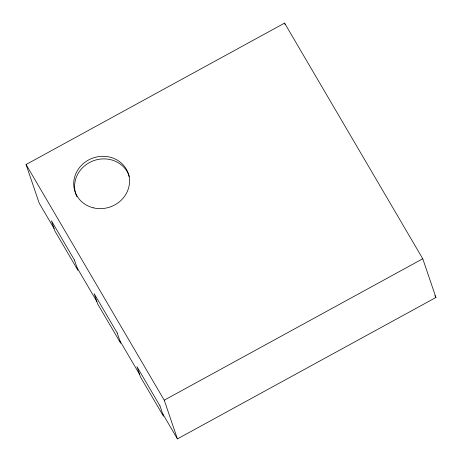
<?xml version="1.0" encoding="UTF-8"?>
<svg xmlns="http://www.w3.org/2000/svg" width="462" height="462" viewBox="0 0 462 462"><rect width="100%" height="100%" fill="white"/><g stroke="black" fill="none" stroke-linecap="round" stroke-linejoin="round"><path stroke-width="0.69" d="M54.048 228.482L39.241 203.234L26.063 164.524L284.586 23.1L422.759 258.766L435.937 297.476L177.414 438.9L162.612 413.652M177.414 438.9L164.235 400.19L422.759 258.766M434.852 295.628L435.937 297.476M26.063 164.524L164.235 400.19M77.073 267.764L96.812 301.426M119.843 340.708L139.582 374.37M284.586 23.1L285.048 24.457M76.929 196.731A28.136 25.941 -18.8 0 1 75.491 192.908M75.318 192.256A28.136 25.941 -18.8 0 1 95.461 160.089A28.136 25.941 -18.8 0 1 129.325 176.553M74.44 260.019L51.409 220.744L54.926 231.064L77.951 270.339L74.44 260.019M117.209 332.963L94.179 293.688L97.69 304.008L120.721 343.283L117.209 332.963M159.973 405.907L136.948 366.632L140.46 376.952L163.49 416.233L159.973 405.907M93.52 207.871A28.136 25.941 -18.8 0 0 128.811 175.277A28.136 25.941 -18.8 0 0 82.542 164.281A28.136 25.941 -18.8 0 0 93.52 207.871"/></g></svg>
